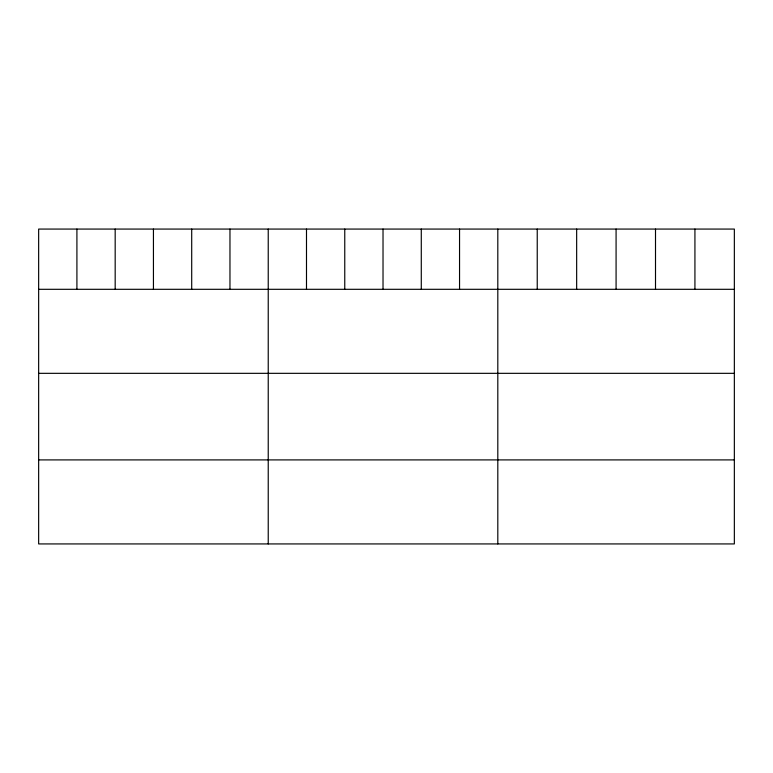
<?xml version="1.0" encoding="UTF-8"?>
<svg xmlns="http://www.w3.org/2000/svg" width="773" height="773" viewBox="0 0 773 773"><rect width="100%" height="100%" fill="white"/><g stroke="black" fill="none" stroke-linecap="round" stroke-linejoin="round"><path stroke-width="1.16" d="M734.35 289.305L734.35 543.931L38.65 543.931L38.65 229.069L734.35 229.069L734.35 289.305L38.65 289.305M38.65 373.33L734.35 373.33M38.65 459.906L734.35 459.906M694.927 229.069L694.927 289.305M655.504 229.069L655.504 289.305M616.081 229.069L616.081 289.305M576.658 229.069L576.658 289.305M537.235 229.069L537.235 289.305M497.812 229.069L497.812 543.931M459.549 229.069L459.549 289.305M421.285 229.069L421.285 289.305M383.022 229.069L383.022 289.305M344.758 229.069L344.758 289.305M306.495 229.069L306.495 289.305M268.231 229.069L268.231 543.931M229.968 229.069L229.968 289.305M191.704 229.069L191.704 289.305M153.441 229.069L153.441 289.305M115.177 229.069L115.177 289.305M76.913 229.069L76.913 289.305"/></g></svg>
